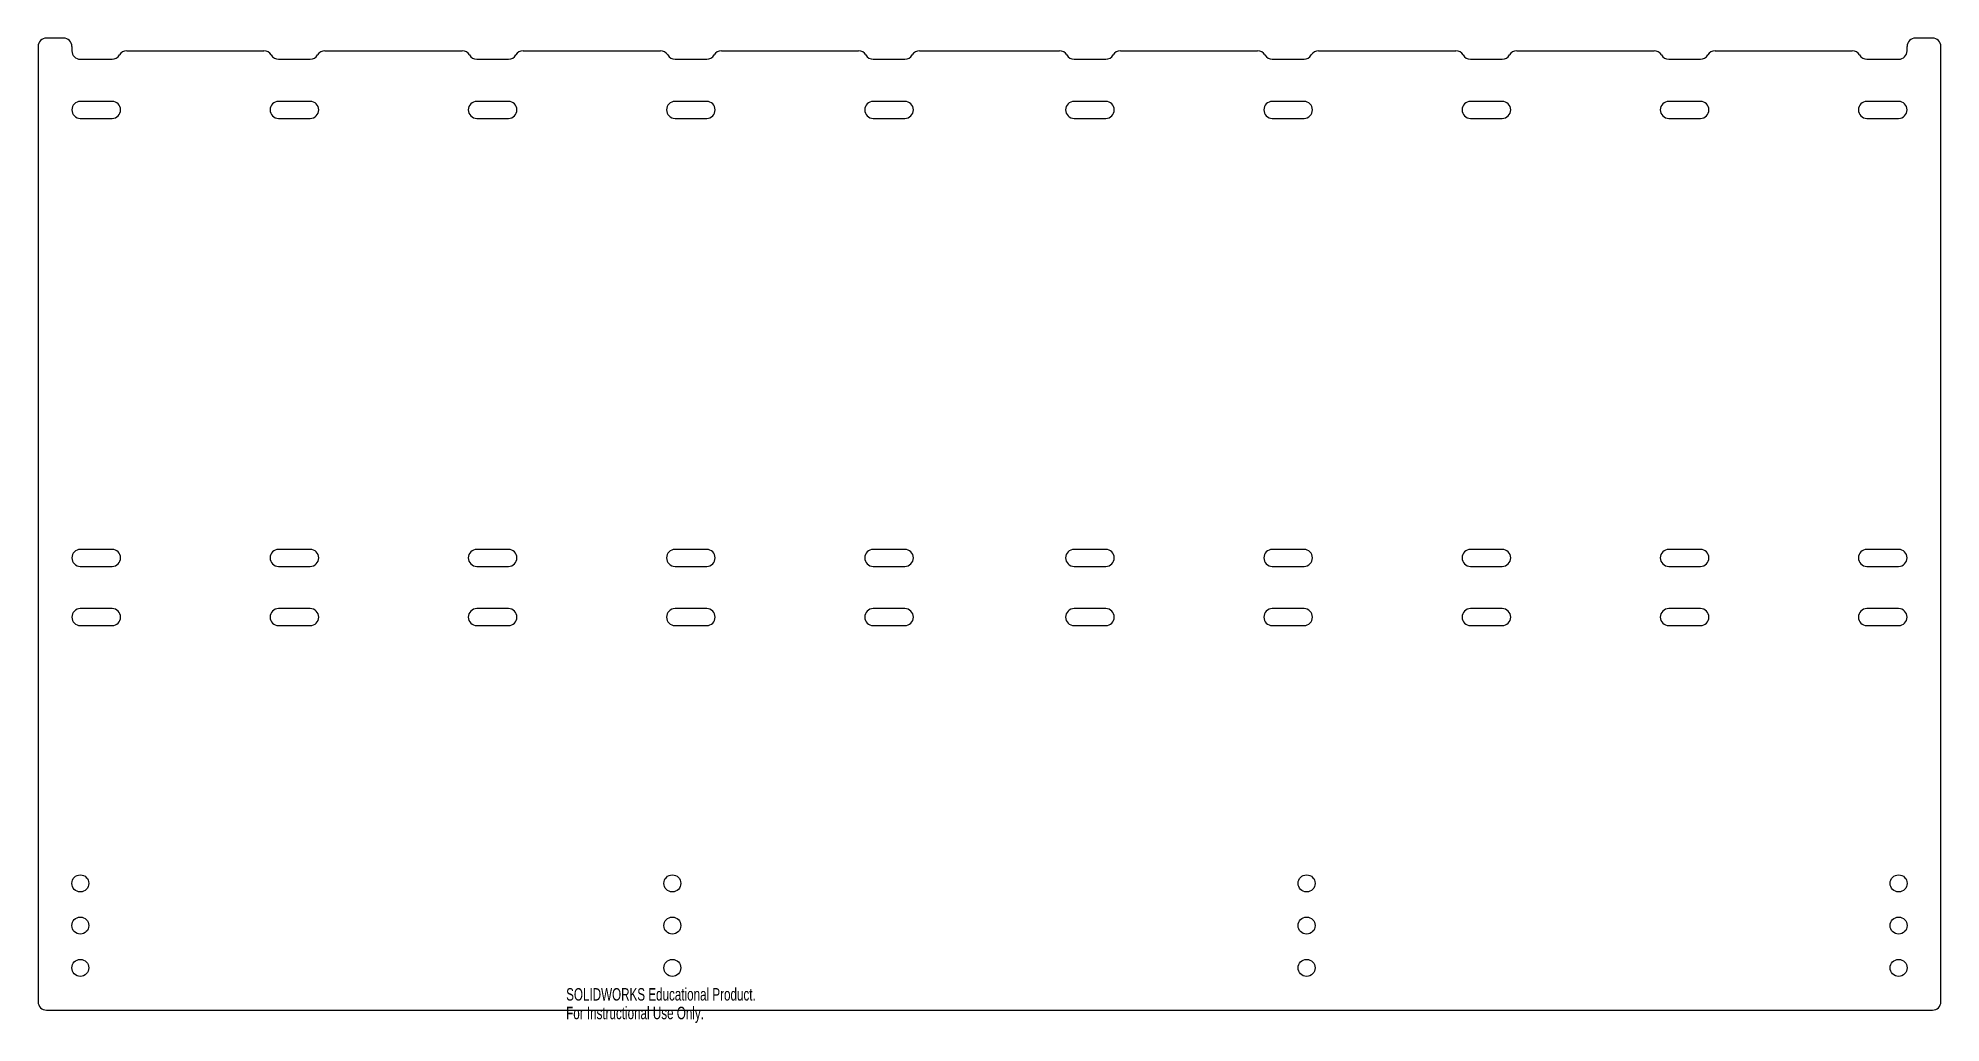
# Model space of a CAD drawing. Header units: millimetres. Extents: x -159 to 413, y 0 to 296.
import ezdxf

# ---------------------------------------------------------------- set-up
doc = ezdxf.new("R2010")
doc.units = ezdxf.units.MM
doc.styles.add('SLDTEXTSTYLE0', font='TXT', dxfattribs={"width": 0.7})

msp = doc.modelspace()

# ---------------------------------------------------------------- linework, layer by layer
at = {"color": 7, "linetype": 'Continuous', "lineweight": 25}
for p, q in [((-158.61, 293.36), (-158.61, 6.34)), ((-150.99, 295.9), (-156.07, 295.9)), ((-148.45, 293.36), (-148.45, 292.09)), ((-131.98, 292.09), (-90.77, 292.09)), ((-72.45, 292.09), (-31.24, 292.09)), ((-12.92, 292.09), (28.29, 292.09)), ((46.61, 292.09), (87.82, 292.09)), ((106.14, 292.09), (148.15, 292.09)), ((166.47, 292.09), (207.68, 292.09)), ((226, 292.09), (267.21, 292.09)), ((285.53, 292.09), (326.74, 292.09)), ((345.06, 292.09), (386.27, 292.09)), ((402.73, 292.09), (402.73, 293.36)), ((410.35, 295.9), (405.27, 295.9)), ((412.89, 6.34), (412.89, 293.36)), ((-145.91, 289.55), (-136.38, 289.55)), ((-86.37, 289.55), (-76.85, 289.55)), ((-26.84, 289.55), (-17.32, 289.55)), ((32.69, 289.55), (42.21, 289.55)), ((92.22, 289.55), (101.74, 289.55)), ((152.54, 289.55), (162.07, 289.55)), ((212.08, 289.55), (221.6, 289.55)), ((271.61, 289.55), (281.13, 289.55)), ((331.14, 289.55), (340.66, 289.55)), ((390.67, 289.55), (400.19, 289.55)), ((-136.38, 276.85), (-145.91, 276.85)), ((-76.85, 276.85), (-86.37, 276.85)), ((-17.32, 276.85), (-26.84, 276.85)), ((42.21, 276.85), (32.69, 276.85)), ((101.74, 276.85), (92.22, 276.85)), ((162.07, 276.85), (152.54, 276.85)), ((221.6, 276.85), (212.08, 276.85)), ((281.13, 276.85), (271.61, 276.85)), ((340.66, 276.85), (331.14, 276.85)), ((400.19, 276.85), (390.67, 276.85)), ((-145.91, 271.77), (-136.38, 271.77)), ((-86.37, 271.77), (-76.85, 271.77)), ((-26.84, 271.77), (-17.32, 271.77)), ((32.69, 271.77), (42.21, 271.77)), ((92.22, 271.77), (101.74, 271.77)), ((152.54, 271.77), (162.07, 271.77)), ((212.08, 271.77), (221.6, 271.77)), ((271.61, 271.77), (281.13, 271.77)), ((331.14, 271.77), (340.66, 271.77)), ((390.67, 271.77), (400.19, 271.77)), ((-136.38, 142.23), (-145.91, 142.23)), ((-76.85, 142.23), (-86.37, 142.23)), ((-17.32, 142.23), (-26.84, 142.23)), ((42.21, 142.23), (32.69, 142.23)), ((101.74, 142.23), (92.22, 142.23)), ((162.07, 142.23), (152.54, 142.23)), ((221.6, 142.23), (212.08, 142.23)), ((281.13, 142.23), (271.61, 142.23)), ((340.66, 142.23), (331.14, 142.23)), ((400.19, 142.23), (390.67, 142.23)), ((-145.91, 137.15), (-136.38, 137.15)), ((-86.37, 137.15), (-76.85, 137.15)), ((-26.84, 137.15), (-17.32, 137.15)), ((32.69, 137.15), (42.21, 137.15)), ((92.22, 137.15), (101.74, 137.15)), ((152.54, 137.15), (162.07, 137.15)), ((212.08, 137.15), (221.6, 137.15)), ((271.61, 137.15), (281.13, 137.15)), ((331.14, 137.15), (340.66, 137.15)), ((390.67, 137.15), (400.19, 137.15)), ((-136.38, 124.45), (-145.91, 124.45)), ((-76.85, 124.45), (-86.37, 124.45)), ((-17.32, 124.45), (-26.84, 124.45)), ((42.21, 124.45), (32.69, 124.45)), ((101.74, 124.45), (92.22, 124.45)), ((162.07, 124.45), (152.54, 124.45)), ((221.6, 124.45), (212.08, 124.45)), ((281.13, 124.45), (271.61, 124.45)), ((340.66, 124.45), (331.14, 124.45)), ((400.19, 124.45), (390.67, 124.45)), ((-145.91, 119.37), (-136.38, 119.37)), ((-86.37, 119.37), (-76.85, 119.37)), ((-26.84, 119.37), (-17.32, 119.37)), ((32.69, 119.37), (42.21, 119.37)), ((92.22, 119.37), (101.74, 119.37)), ((152.54, 119.37), (162.07, 119.37)), ((212.08, 119.37), (221.6, 119.37)), ((271.61, 119.37), (281.13, 119.37)), ((331.14, 119.37), (340.66, 119.37)), ((390.67, 119.37), (400.19, 119.37)), ((-156.07, 3.8), (410.35, 3.8))]:
    msp.add_line(p, q, dxfattribs=at)
for centre in [(-145.91, 41.9), (31.89, 41.9), (222.39, 41.9), (400.19, 41.9), (-145.91, 29.2), (31.89, 29.2), (222.39, 29.2), (400.19, 29.2), (-145.91, 16.5), (31.89, 16.5), (222.39, 16.5), (400.19, 16.5)]:
    msp.add_circle(centre, 2.55, dxfattribs=at)
for centre, start, end in [((-156.07, 293.36), 90, 180), ((-150.99, 293.36), 0, 90), ((-145.91, 292.09), 180, 270), ((-131.98, 289.55), 90, 150), ((-90.77, 289.55), 30, 90), ((-72.45, 289.55), 90, 150), ((-31.24, 289.55), 30, 90), ((-12.92, 289.55), 90, 150), ((28.29, 289.55), 30, 90), ((46.61, 289.55), 90, 150), ((87.82, 289.55), 30, 90), ((106.14, 289.55), 90, 150), ((148.15, 289.55), 30, 90), ((166.47, 289.55), 90, 150), ((207.68, 289.55), 30, 90), ((226, 289.55), 90, 150), ((267.21, 289.55), 30, 90), ((285.53, 289.55), 90, 150), ((326.74, 289.55), 30, 90), ((345.06, 289.55), 90, 150), ((386.27, 289.55), 30, 90), ((400.19, 292.09), 270, 0), ((405.27, 293.36), 90, 180), ((410.35, 293.36), 0, 90), ((-136.38, 292.09), 270, 330), ((-86.37, 292.09), 210, 270), ((-76.85, 292.09), 270, 330), ((-26.84, 292.09), 210, 270), ((-17.32, 292.09), 270, 330), ((32.69, 292.09), 210, 270), ((42.21, 292.09), 270, 330), ((92.22, 292.09), 210, 270), ((101.74, 292.09), 270, 330), ((152.54, 292.09), 210, 270), ((162.07, 292.09), 270, 330), ((212.08, 292.09), 210, 270), ((221.6, 292.09), 270, 330), ((271.61, 292.09), 210, 270), ((281.13, 292.09), 270, 330), ((331.14, 292.09), 210, 270), ((340.66, 292.09), 270, 330), ((390.67, 292.09), 210, 270), ((-145.91, 274.31), 90, 270), ((-136.38, 274.31), 270, 90), ((-86.37, 274.31), 90, 270), ((-76.85, 274.31), 270, 90), ((-26.84, 274.31), 90, 270), ((-17.32, 274.31), 270, 90), ((32.69, 274.31), 90, 270), ((42.21, 274.31), 270, 90), ((92.22, 274.31), 90, 270), ((101.74, 274.31), 270, 90), ((152.54, 274.31), 90, 270), ((162.07, 274.31), 270, 90), ((212.08, 274.31), 90, 270), ((221.6, 274.31), 270, 90), ((271.61, 274.31), 90, 270), ((281.13, 274.31), 270, 90), ((331.14, 274.31), 90, 270), ((340.66, 274.31), 270, 90), ((390.67, 274.31), 90, 270), ((400.19, 274.31), 270, 90), ((-145.91, 139.69), 90, 270), ((-136.38, 139.69), 270, 90), ((-86.37, 139.69), 90, 270), ((-76.85, 139.69), 270, 90), ((-26.84, 139.69), 90, 270), ((-17.32, 139.69), 270, 90), ((32.69, 139.69), 90, 270), ((42.21, 139.69), 270, 90), ((92.22, 139.69), 90, 270), ((101.74, 139.69), 270, 90), ((152.54, 139.69), 90, 270), ((162.07, 139.69), 270, 90), ((212.08, 139.69), 90, 270), ((221.6, 139.69), 270, 90), ((271.61, 139.69), 90, 270), ((281.13, 139.69), 270, 90), ((331.14, 139.69), 90, 270), ((340.66, 139.69), 270, 90), ((390.67, 139.69), 90, 270), ((400.19, 139.69), 270, 90), ((-145.91, 121.91), 90, 270), ((-136.38, 121.91), 270, 90), ((-86.37, 121.91), 90, 270), ((-76.85, 121.91), 270, 90), ((-26.84, 121.91), 90, 270), ((-17.32, 121.91), 270, 90), ((32.69, 121.91), 90, 270), ((42.21, 121.91), 270, 90), ((92.22, 121.91), 90, 270), ((101.74, 121.91), 270, 90), ((152.54, 121.91), 90, 270), ((162.07, 121.91), 270, 90), ((212.08, 121.91), 90, 270), ((221.6, 121.91), 270, 90), ((271.61, 121.91), 90, 270), ((281.13, 121.91), 270, 90), ((331.14, 121.91), 90, 270), ((340.66, 121.91), 270, 90), ((390.67, 121.91), 90, 270), ((400.19, 121.91), 270, 90), ((-156.07, 6.34), 180, 270), ((410.35, 6.34), 270, 0)]:
    msp.add_arc(centre, 2.54, start, end, dxfattribs=at)

# ---------------------------------------------------------------- texts
at = {"color": 7, "linetype": 'Continuous', "char_height": 3.7351, "attachment_point": 1, "style": 'SLDTEXTSTYLE0'}
for s, insert in [('SOLIDWORKS Educational Product.', (0, 10.42)), ('For Instructional Use Only.', (0, 4.81))]:
    msp.add_mtext(s, dxfattribs=dict(at, insert=insert))

doc.saveas('drawing.dxf')
